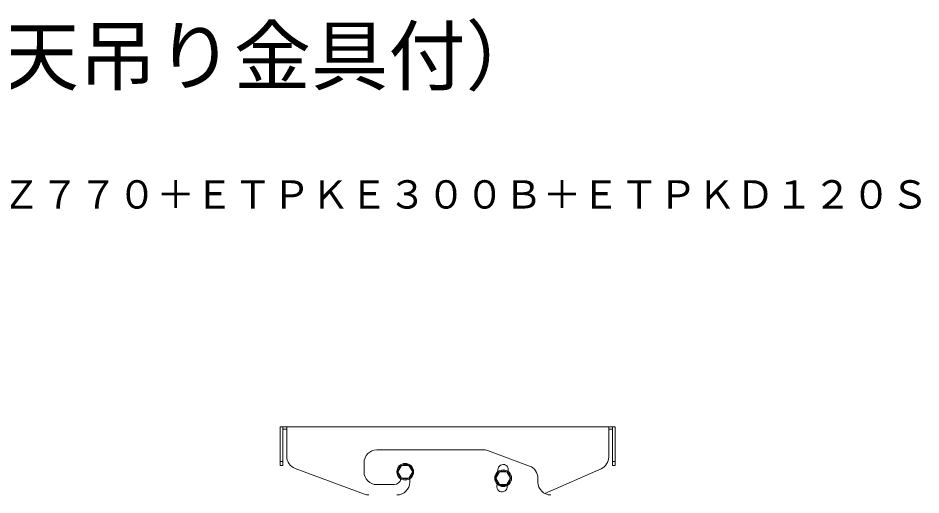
# Model space of a CAD drawing. Units: millimetres, scale not verified. Extents: x -63 to 62, y -56 to 57.
# Drawn here: x 5.35 to 52.07, y 32.11 to 56.81 of the extents above; entities that cross this region are included whole.
import ezdxf
from ezdxf.enums import TextEntityAlignment as Align

# ---------------------------------------------------------------- set-up
doc = ezdxf.new("R2010")
doc.units = ezdxf.units.MM
doc.header["$LTSCALE"] = 0.125
doc.layers.add('0-1_MOJI1', color=7, linetype='Continuous')
doc.layers.add('0-3_TOUROKU', color=7, linetype='Continuous')
doc.layers.add('0-5_GAIKEI', color=1, linetype='Continuous', lineweight=18)
doc.styles.add('ＭＳ ゴシック', font='')
doc.styles.get('ＭＳ ゴシック').set_extended_font_data('MS Gothic')

msp = doc.modelspace()

# ---------------------------------------------------------------- linework, layer by layer
at = {"layer": '0-5_GAIKEI', "color": 7}
for p, q in [((18.915, 35.648), (36.2483, 35.648)), ((18.915, 33.648), (18.915, 35.648)), ((19.0483, 33.648), (19.0483, 35.648)), ((19.2483, 35.648), (19.2483, 34.1117)), ((35.9103, 34.0818), (35.9103, 35.648)), ((36.2483, 35.648), (36.2483, 33.648)), ((29.4607, 34.448), (23.915, 34.448)), ((31.8157, 33.6102), (29.6948, 34.4055)), ((18.915, 33.648), (19.0483, 33.648)), ((23.2483, 33.7813), (23.2483, 33.3146)), ((36.2483, 33.848), (36.115, 33.848)), ((36.115, 33.648), (36.2483, 33.648)), ((19.6831, 33.4867), (23.2694, 32.1562)), ((32.6123, 32.1873), (35.5136, 33.4723)), ((25.615, 32.9495), (25.615, 32.7813)), ((32.2483, 32.7813), (32.2483, 32.986)), ((23.915, 32.648), (24.8149, 32.648))]:
    msp.add_line(p, q, dxfattribs=at)
at = {"layer": '0-5_GAIKEI'}
for p, q in [((19.0483, 35.5146), (19.2483, 35.5146)), ((35.9103, 35.5146), (36.115, 35.5146)), ((36.1103, 35.5146), (36.1103, 35.648)), ((36.115, 35.5146), (36.115, 33.648)), ((18.915, 33.848), (19.0483, 33.848)), ((25.1892, 33.648), (25.5741, 33.6479)), ((25.5741, 33.6479), (25.7665, 33.3146)), ((25.7665, 33.3146), (25.5741, 32.9813)), ((30.0634, 32.9813), (30.2558, 33.3146)), ((30.2558, 33.3146), (30.6407, 33.3146)), ((30.6407, 33.3146), (30.8332, 32.9813)), ((25.5741, 32.9813), (25.1892, 32.9813)), ((30.2558, 32.648), (30.0634, 32.9813)), ((30.8332, 32.9813), (30.6407, 32.6479)), ((30.6407, 32.6479), (30.2558, 32.648))]:
    msp.add_line(p, q, dxfattribs=at)
msp.add_lwpolyline([(25.1892, 32.9813), (24.9967, 33.3146), (25.1892, 33.648)], dxfattribs=at)
for centre in [(25.3816, 33.3146), (30.4483, 32.9813)]:
    msp.add_circle(centre, 0.4333, dxfattribs=at)
at = {"layer": '0-5_GAIKEI', "color": 7}
for centre, radius, start, end in [((19.9149, 34.1117), 0.6667, 180, 249.64677), ((23.915, 33.7813), 0.6667, 90, 180), ((29.4607, 33.7813), 0.6667, 69.44395, 90), ((30.4471, 33.4239), 0.2667, 1.23597, 181.23597), ((35.2436, 34.0818), 0.6667, 293.88864, 0), ((23.915, 33.3146), 0.6667, 180, 270), ((25.3816, 33.3146), 4.8, 0.09815, 1.23597), ((25.3816, 33.3146), 5.3333, 0.08847, 1.23597), ((31.5816, 32.986), 0.6667, 0, 69.44395), ((24.8149, 32.9813), 0.3333, 270, 354.68156), ((24.9483, 32.7813), 0.6667, 270, 0), ((32.915, 32.7813), 0.6667, 180, 270), ((30.3891, 32.5426), 0.2667, 171.23596, 351.23597), ((25.3816, 33.3146), 4.8, 351.23597, 352.37378), ((25.3816, 33.3146), 5.3333, 351.23597, 352.38346), ((23.5013, 32.7813), 0.6667, 249.64677, 270)]:
    msp.add_arc(centre, radius, start, end, dxfattribs=at)
at = {"layer": '0-5_GAIKEI'}
for centre, start, end in [((25.3816, 33.3146), 120.40814, 179.59405), ((25.3816, 33.3146), 60.40375, 119.59188), ((25.3816, 33.3146), 0.40814, 59.59405), ((25.3816, 33.3146), 180.41036, 239.59183), ((25.3816, 33.3146), 300.41036, 359.59183), ((30.4483, 32.9813), 120.40814, 179.59405), ((30.4483, 32.9813), 60.40375, 119.59188), ((30.4483, 32.9813), 0.40814, 59.59405), ((25.3816, 33.3146), 240.40819, 299.58744), ((30.4483, 32.9813), 180.41036, 239.59183), ((30.4483, 32.9813), 300.41036, 359.59183), ((30.4483, 32.9813), 240.40819, 299.58744)]:
    msp.add_arc(centre, 0.3833, start, end, dxfattribs=at)

# ---------------------------------------------------------------- texts
at = {"layer": '0-1_MOJI1', "style": 'ＭＳ ゴシック'}
msp.add_text('液晶プロジェクター（天吊り金具付）', height=2.933, dxfattribs=at).set_placement((-35.5005, 52.5031), align=Align.BOTTOM_LEFT)
at = {"layer": '0-3_TOUROKU', "style": 'ＭＳ ゴシック'}
msp.add_text('ＰＴＥＺ７７０＋ＥＴＰＫＥ３００Ｂ＋ＥＴＰＫＤ１２０Ｓ', height=1.466, dxfattribs=at).set_placement((-1.5006, 46.5031), align=Align.BOTTOM_LEFT)

doc.saveas('drawing.dxf')
